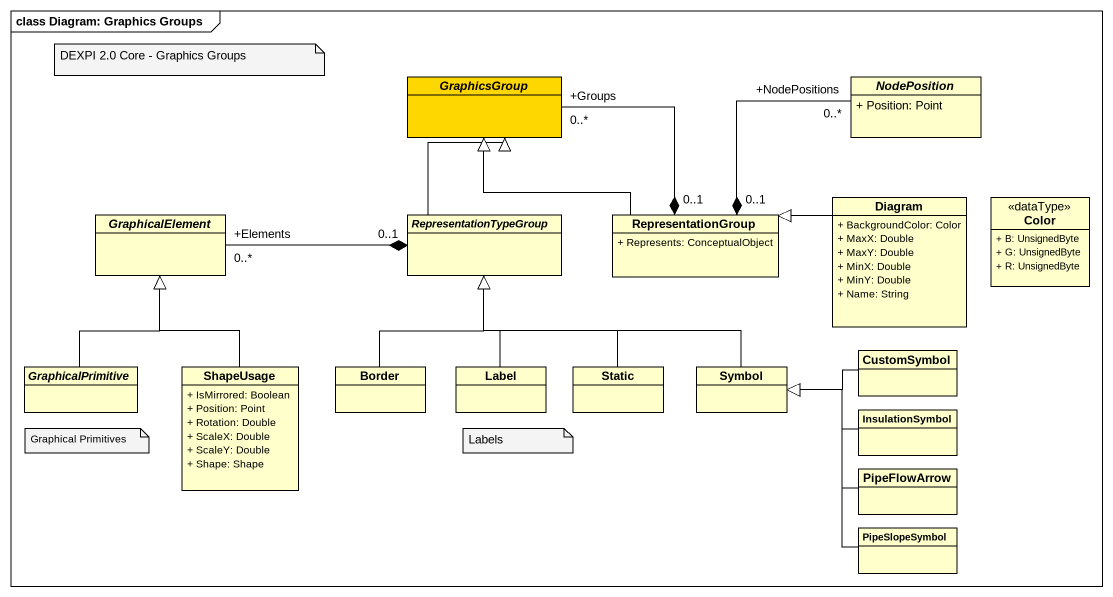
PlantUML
@startuml
mainframe class Diagram: Graphics Groups
hide circle
hide empty members
skinparam classAttributeIconSize 0
abstract class GraphicsGroup #FFD700
abstract class NodePosition {
  + Position: Point
}
class Diagram {
  + BackgroundColor: Color
  + MaxX: Double
  + MaxY: Double
  + MinX: Double
  + MinY: Double
  + Name: String
}
class Color <<dataType>> {
  + B: UnsignedByte
  + G: UnsignedByte
  + R: UnsignedByte
}
abstract class GraphicalElement
abstract class RepresentationTypeGroup
class RepresentationGroup {
  + Represents: ConceptualObject
}
class CustomSymbol
abstract class GraphicalPrimitive
class ShapeUsage {
  + IsMirrored: Boolean
  + Position: Point
  + Rotation: Double
  + ScaleX: Double
  + ScaleY: Double
  + Shape: Shape
}
class Border
class "Label" as Label_
class Static
class Symbol
class InsulationSymbol
class PipeFlowArrow
class PipeSlopeSymbol
Diagram -left-|> RepresentationGroup
RepresentationTypeGroup -up-|> GraphicsGroup
RepresentationTypeGroup "0..1" *-left- "+Elements\n0..*" GraphicalElement
RepresentationGroup -up-|> GraphicsGroup
RepresentationGroup "0..1" *-up- "+Groups\n0..*" GraphicsGroup
RepresentationGroup "0..1" *-up- "+NodePositions\n0..*" NodePosition
CustomSymbol -left-|> Symbol
GraphicalPrimitive -up-|> GraphicalElement
ShapeUsage -up-|> GraphicalElement
Border -up-|> RepresentationTypeGroup
Label_ -up-|> RepresentationTypeGroup
Static -up-|> RepresentationTypeGroup
Symbol -left-|> RepresentationTypeGroup
InsulationSymbol -left-|> Symbol
PipeFlowArrow -up-|> Symbol
PipeSlopeSymbol -up-|> Symbol
note as N1
  DEXPI 2.0 Core - Graphics Groups
end note
note as N2
  Graphical Primitives
end note
note as N3
  Labels
end note
@enduml
